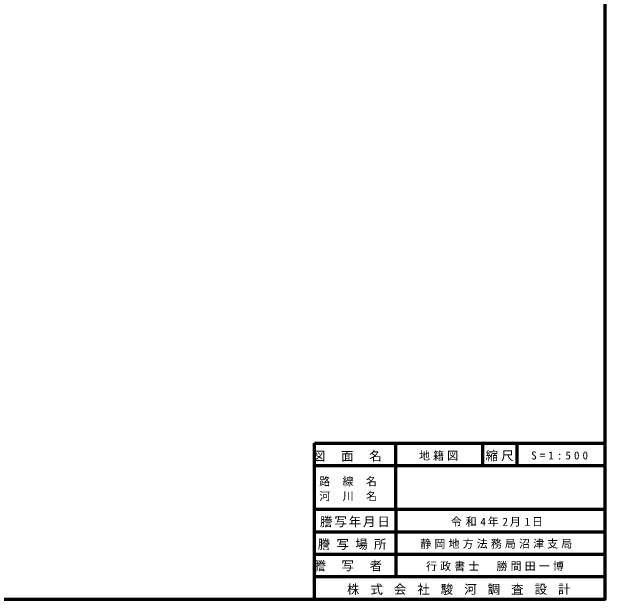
# Model space of a CAD drawing. Units: millimetres, scale not verified. Extents: x 40703558 to 41104058, y -72012650 to -71735650.
# Drawn here: x 41008986 to 41104058, y -72012650 to -71918610 of the extents above; entities that cross this region are included whole.
import ezdxf

# ---------------------------------------------------------------- set-up
doc = ezdxf.new("R2010")
doc.units = ezdxf.units.MM
doc.header["$LTSCALE"] = 500
doc.layers.add('図枠', color=7, linetype='Continuous', lineweight=70)
doc.styles.add('ＭＳ 明朝', font='')
doc.styles.get('ＭＳ 明朝').set_extended_font_data('MS Mincho')

msp = doc.modelspace()

# ---------------------------------------------------------------- linework, layer by layer
at = {"layer": '図枠'}
for p, q in [((41104058.1, -72012650.3), (41104058.1, -71982650.3)), ((41057502.6, -72012650.3), (41057477.6, -71987650.8)), ((41057502.6, -71987650.3), (41104058.1, -71987650.3)), ((41070477.6, -71987650.3), (41070499.6, -72009050.3)), ((41084481.6, -71991250.3), (41084478.1, -71987650.3)), ((41089981.6, -71991250.3), (41089978.1, -71987650.3)), ((41057502.6, -71991250.3), (41104058.1, -71991250.3)), ((41057502.6, -71998250.3), (41104058.1, -71998250.3)), ((41057502.6, -72001850.3), (41104058.1, -72001850.3)), ((41057502.6, -72005450.3), (41104058.1, -72005450.3)), ((41057502.6, -72009050.3), (41104058.1, -72009050.3)), ((41045107.6, -72012650.3), (41104058.1, -72012650.3))]:
    msp.add_line(p, q, dxfattribs=at)
msp.add_lwpolyline([(40703557.6, -72012650.3), (41104058.1, -72012650.3), (41104058.1, -71735650.3), (40703557.6, -71735650.3)], close=True, dxfattribs=at)

# ---------------------------------------------------------------- texts
at = {"layer": '図枠', "attachment_point": 8, "style": 'ＭＳ 明朝'}
for s, insert, char_height, rotation in [('\\T2.25;図面名', (41063983.1, -71990636), 1466, 0.054), ('\\T1.25;縮尺', (41087394.9, -71990571.7), 1466, 0.058), ('\\T1.57;S=1:500', (41097014.2, -71990307.4), 1283, 0.057), ('\\T2.14;路線名', (41063855.6, -71994581.9), 1283, 0.057), ('\\T2.14;河川名', (41063875.4, -71996966.8), 1283, 0.054), ('\\T1.15;謄写年月日', (41064119.9, -72001135.6), 1466, 0.057), ('\\T1.35;令和4年2月1日', (41087025, -72001036.5), 1283, 0.055), ('\\T1.5;謄写場所', (41064007.5, -72004762.6), 1466, 0.055), ('\\T1.29;静岡地方法務局沼津支局', (41086866.4, -72004577.7), 1283, 0.055), ('\\T2.25;謄写者', (41064060.4, -72008198.1), 1466, 0.058), ('\\T1.29;行政書士\u3000勝間田一博', (41086655, -72008171.7), 1283, 0.054), ('\\T1.88;株式会社駿河調査設計', (41081475.4, -72011977.1), 1466, 0.056)]:
    msp.add_mtext(s, dxfattribs=dict(at, insert=insert, char_height=char_height, rotation=rotation))
at = {"layer": '図枠', "insert": (41074234.6, -71990465.9), "char_height": 1283, "attachment_point": 7, "style": 'ＭＳ 明朝'}
msp.add_mtext('\\T1.29;地籍図', dxfattribs=at)

doc.saveas('drawing.dxf')
